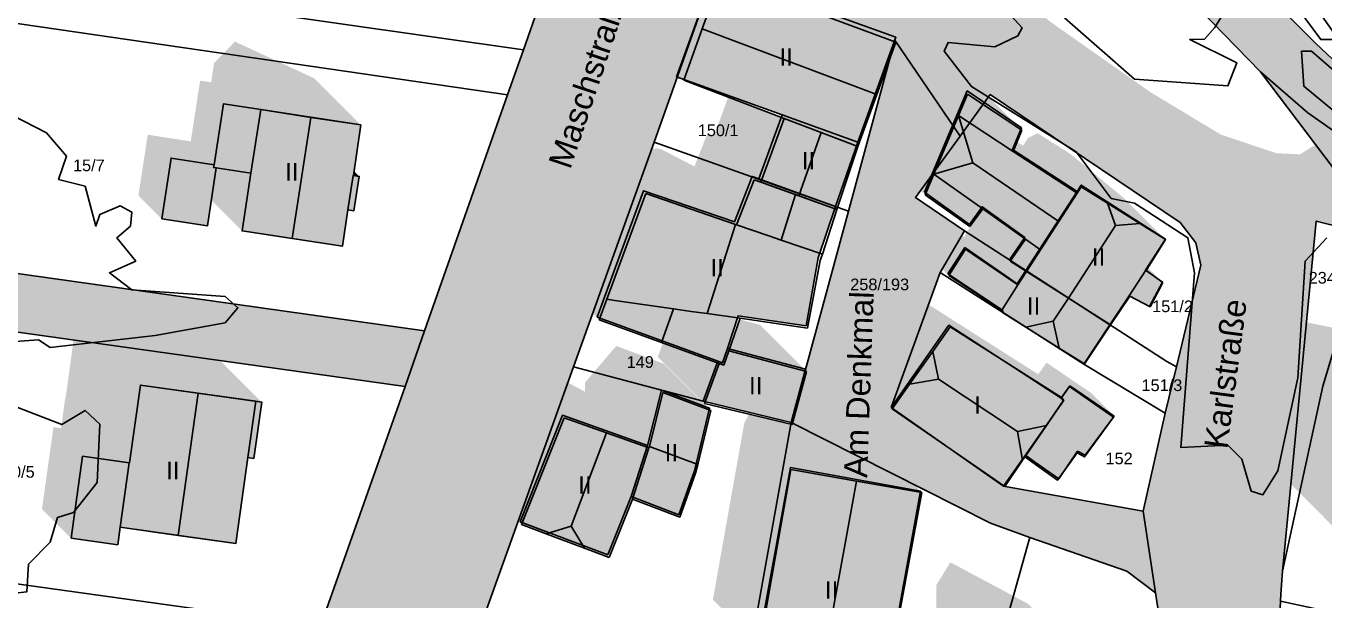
# Model space of a CAD drawing. Header units: millimetres. Extents: x 238 to 3518, y -74 to 2735.
# Drawn here: x 1502.5 to 1613.8, y 1453.1 to 1502.4 of the extents above; entities that cross this region are included whole.
import ezdxf
from ezdxf.enums import TextEntityAlignment as Align

# ---------------------------------------------------------------- set-up
doc = ezdxf.new("R2010")
doc.units = ezdxf.units.MM
for name, color, linetype in [('LP_Flurstueck_bez', 7, 'Continuous'), ('LP_Flurstuecke', 8, 'Continuous'), ('LP_Gebaeude_Dachaufsicht', 9, 'Continuous'), ('LP_Gebaeude_Dachschatten', 253, 'Continuous'), ('LP_Gebaeude_F', 254, 'Continuous'), ('LP_Gebaeude_Geschosszahl', 7, 'Continuous'), ('LP_Gebaeude_Schatten', 7, 'Continuous'), ('LP_Gebaeude_U', 7, 'Continuous'), ('LP_Topographie_Hoehenlinien', 8, 'Continuous'), ('LP_Verkehr_Gewaesser', 150, 'Continuous'), ('LP_Verkehr_Strassen', 9, 'Continuous'), ('LP_Verkehr_Strassennamen', 7, 'Continuous'), ('LP_Verkehr_Wege_Plaetze', 252, 'Continuous')]:
    doc.layers.add(name, color=color, linetype=linetype)
doc.styles.get("Standard").update_dxf_attribs({"font": 'arial.ttf'})

msp = doc.modelspace()

# ---------------------------------------------------------------- hatches: boundary and pattern name
at = {"layer": 'LP_Gebaeude_Dachschatten'}
for points in [[(1575.43, 1496.52), (1577.05, 1500.99), (1562.04, 1506.58), (1560.46, 1502.15)], [(1526.89, 1494.55), (1522.6, 1495.21), (1521.76, 1489.77), (1521, 1484.81), (1525.3, 1484.15)], [(1567.47, 1494.46), (1565.48, 1488.98), (1568.75, 1487.81), (1570.64, 1493.26)], [(1582.43, 1494.7), (1580.31, 1489.69), (1583.65, 1490.64)], [(1595.89, 1485.28), (1595.2, 1487.19), (1592.95, 1488.6), (1592.59, 1488.04), (1588.26, 1481.32), (1591.86, 1479.03)], [(1563.32, 1485.36), (1555.62, 1488.02), (1552.27, 1478.95), (1552.97, 1478.85), (1557.98, 1478.13), (1559.52, 1477.91), (1560.87, 1477.71)], [(1595.89, 1485.28), (1597.99, 1485.44), (1595.2, 1487.19)], [(1590.56, 1477.06), (1591.86, 1479.03), (1588.26, 1481.32), (1587.53, 1480.19), (1586.14, 1478.02), (1586.27, 1477.93), (1586.19, 1477.8), (1588.2, 1476.54)], [(1580.71, 1472.09), (1587.48, 1467.6), (1589.97, 1468.12), (1591.46, 1470.32), (1591.27, 1470.51), (1581.72, 1476.58), (1580.23, 1474.47)], [(1580.71, 1472.09), (1580.23, 1474.47), (1578.24, 1471.66)], [(1517.23, 1470.9), (1512.28, 1471.59), (1511.36, 1464.92), (1511.33, 1464.92), (1510.55, 1459.39), (1515.51, 1458.69)], [(1560.07, 1464.76), (1561.18, 1469.41), (1557.08, 1470.94), (1555.92, 1466.32)], [(1549.21, 1459.48), (1552.26, 1467.49), (1548.62, 1468.78), (1544.97, 1459.63), (1547.08, 1458.83)], [(1568.06, 1464.33), (1565.37, 1449.18), (1570.89, 1447.99), (1573.68, 1463.35)]]:
    msp.add_hatch(color=253, dxfattribs=at).paths.add_polyline_path(points)
at = {"layer": 'LP_Gebaeude_F'}
for points in [[(1558.25, 1498.04), (1567.3, 1494.76), (1573.79, 1492.41), (1577.05, 1501.42), (1561.5, 1507.04)], [(1579.5, 1488.13), (1583.36, 1485.36), (1584.45, 1486.88), (1588.11, 1484.24), (1586.8, 1482.33), (1588.2, 1481.42), (1592.59, 1488.19), (1587.05, 1491.78), (1587.82, 1493.64), (1583.18, 1496.82)], [(1518.56, 1490.26), (1518.79, 1490.22), (1521.76, 1489.77), (1521, 1484.81), (1529.6, 1483.49), (1530.08, 1486.62), (1530.59, 1486.54), (1531.04, 1489.49), (1530.54, 1489.56), (1531.18, 1493.9), (1522.6, 1495.21), (1519.4, 1495.7), (1518.6, 1490.49)], [(1565.31, 1489.27), (1571.89, 1486.89), (1573.79, 1492.41), (1567.3, 1494.76)], [(1514.11, 1485.84), (1518.02, 1485.24), (1518.79, 1490.22), (1518.56, 1490.26), (1518.6, 1490.49), (1514.91, 1491.06)], [(1551.45, 1477.41), (1561.78, 1473.63), (1562.19, 1473.48), (1562.61, 1474.73), (1563.55, 1477.53), (1569.36, 1476.68), (1570.4, 1482.51), (1571.89, 1486.89), (1565.31, 1489.27), (1564.73, 1489.48), (1563.22, 1485.59), (1555.42, 1488.26)], [(1588.2, 1481.42), (1595.41, 1476.74), (1597.07, 1479.24), (1598.82, 1478.32), (1599.91, 1480.41), (1598.47, 1481.45), (1600.17, 1484.1), (1592.95, 1488.74), (1592.59, 1488.19)], [(1581.5, 1481.13), (1586.2, 1478.02), (1586.12, 1477.89), (1593.17, 1473.37), (1595.41, 1476.74), (1588.2, 1481.42), (1587.47, 1480.28), (1582.98, 1483.38)], [(1576.66, 1469.67), (1586.3, 1462.9), (1588.1, 1465.46), (1591.44, 1470.24), (1591.24, 1470.45), (1581.61, 1476.71)], [(1560.53, 1470.19), (1568.08, 1468.37), (1569.3, 1472.94), (1562.61, 1474.73), (1562.19, 1473.48), (1561.78, 1473.63)], [(1506.34, 1458.45), (1510.34, 1457.89), (1510.55, 1459.39), (1520.46, 1457.99), (1521.5, 1465.37), (1522, 1465.3), (1522.68, 1470.13), (1512.28, 1471.59), (1511.36, 1464.92), (1507.33, 1465.48)], [(1588.1, 1465.46), (1588.93, 1464.86), (1590.92, 1463.43), (1592.59, 1465.76), (1593.24, 1465.42), (1595.72, 1468.83), (1591.94, 1471.46), (1591.24, 1470.45), (1591.44, 1470.24)], [(1554.37, 1462.02), (1558.44, 1460.46), (1559.79, 1464.22), (1561.08, 1469.61), (1556.95, 1471.16), (1555.77, 1466.41)], [(1544.83, 1459.85), (1552.36, 1457.02), (1554.37, 1462.02), (1555.77, 1466.41), (1548.48, 1469)], [(1564.32, 1444.13), (1572, 1442.74), (1572.91, 1447.76), (1576.37, 1447.01), (1579.18, 1462.48), (1568.01, 1464.51)]]:
    msp.add_hatch(color=254, dxfattribs=at).paths.add_polyline_path(points)
at = {"layer": 'LP_Gebaeude_Schatten'}
for points in [[(1554.46, 1508.15), (1558.54, 1510.08), (1573.55, 1504.49), (1577.05, 1500.99), (1562.04, 1506.58), (1560.46, 1502.15), (1558.87, 1497.73), (1555.37, 1501.23), (1554.46, 1508.15)], [(1520.39, 1501.05), (1527.18, 1497.9), (1531.18, 1493.9), (1526.89, 1494.55), (1522.6, 1495.21), (1519.4, 1495.7), (1518.6, 1490.49), (1514.91, 1491.06), (1514.11, 1485.84), (1512.11, 1487.84), (1512.91, 1493.06), (1516.6, 1492.49), (1517.4, 1497.7), (1518.35, 1497.56), (1518.6, 1499.21), (1520.39, 1501.05)], [(1577.31, 1492.69), (1579.43, 1497.7), (1580.21, 1499.54), (1584.86, 1496.46), (1587.86, 1493.46), (1583.21, 1496.54), (1582.43, 1494.7), (1580.31, 1489.69), (1579.56, 1487.9), (1576.56, 1490.9), (1577.31, 1492.69)], [(1548.27, 1482.95), (1551.62, 1492.02), (1556.82, 1491.86), (1556.89, 1491.84), (1559.79, 1490.34), (1560.91, 1493.19), (1561.48, 1492.98), (1562.68, 1496.28), (1567.47, 1494.46), (1565.48, 1488.98), (1564.91, 1489.19), (1563.39, 1485.34), (1563.32, 1485.36), (1555.62, 1488.02), (1552.27, 1478.95), (1551.62, 1477.18), (1547.62, 1481.18), (1548.27, 1482.95)], [(1588.39, 1492.78), (1589.2, 1493.19), (1591.99, 1491.44), (1596.69, 1487.56), (1599.69, 1484.56), (1599.63, 1484.41), (1597.99, 1485.44), (1595.2, 1487.19), (1592.95, 1488.6), (1592.59, 1488.04), (1587.11, 1491.63), (1587.45, 1492.45), (1587.96, 1492.11), (1588.39, 1492.78)], [(1518.79, 1490.22), (1521.76, 1489.77), (1521, 1484.81), (1518.36, 1487.45), (1518.79, 1490.22)], [(1530.54, 1489.56), (1530.59, 1489.94), (1531.04, 1489.49), (1530.54, 1489.56)], [(1565.48, 1488.98), (1572.01, 1486.64), (1568.46, 1487.92), (1565.48, 1488.98)], [(1584.18, 1486.26), (1584.51, 1486.7), (1588.16, 1484.11), (1586.86, 1482.21), (1588.26, 1481.32), (1587.53, 1480.19), (1583.04, 1483.24), (1581.59, 1480.98), (1578.59, 1483.98), (1580.04, 1486.24), (1582.94, 1484.27), (1583.06, 1484.56), (1584.18, 1486.26)], [(1563.39, 1485.34), (1567.21, 1484.02), (1570.76, 1482.8), (1567.21, 1484.02), (1563.39, 1485.34)], [(1625.97, 1474.2), (1627.89, 1473.82), (1629.2, 1472.51), (1629.22, 1472.64), (1627.71, 1478.86), (1630.64, 1480.84), (1630.98, 1482.8), (1632.6, 1482.16), (1653.57, 1473.94), (1657.57, 1469.94), (1636.6, 1478.16), (1634.98, 1478.8), (1632.47, 1467.7), (1618.41, 1470.54), (1617.53, 1466.47), (1616.62, 1462.29), (1615.75, 1458.26), (1620.4, 1457.26), (1619.75, 1454.25), (1613.75, 1460.25), (1613.75, 1460.26), (1609.25, 1464.76), (1607.62, 1471.29), (1608.53, 1475.47), (1611.91, 1477.04), (1625.97, 1474.2)], [(1598.49, 1481.43), (1598.51, 1481.41), (1598.67, 1481.66), (1599.94, 1480.39), (1598.49, 1481.43)], [(1506.78, 1477.09), (1509.23, 1478.9), (1516.68, 1475.7), (1517.18, 1475.63), (1522.68, 1470.13), (1522.18, 1470.2), (1517.23, 1470.9), (1512.28, 1471.59), (1511.36, 1464.92), (1511.33, 1464.92), (1507.33, 1465.48), (1506.34, 1458.45), (1503.84, 1460.95), (1504.83, 1467.98), (1505.48, 1467.89), (1505.83, 1470.42), (1505.86, 1470.42), (1506.78, 1477.09)], [(1579.72, 1478.58), (1589.27, 1472.51), (1589.97, 1473.51), (1593.77, 1470.93), (1595.77, 1468.93), (1591.97, 1471.51), (1591.27, 1470.51), (1581.72, 1476.58), (1580.23, 1474.47), (1578.24, 1471.66), (1576.75, 1469.56), (1574.75, 1471.56), (1573.74, 1476.16), (1574.71, 1478.09), (1575.73, 1478.97), (1579.72, 1478.58)], [(1586.14, 1478.02), (1586.27, 1477.93), (1586.19, 1477.8), (1585.67, 1478.32), (1586.14, 1478.02)], [(1569.4, 1472.75), (1562.75, 1474.53), (1563.67, 1477.22), (1565.4, 1476.75), (1569.4, 1472.75)], [(1544.62, 1472.78), (1546.76, 1472.99), (1550.4, 1471.01), (1550.39, 1471.7), (1550.42, 1471.82), (1553.08, 1474.94), (1557.18, 1473.41), (1561.18, 1469.41), (1557.08, 1470.94), (1555.92, 1466.32), (1555.89, 1466.2), (1552.26, 1467.49), (1548.62, 1468.78), (1544.97, 1459.63), (1540.97, 1463.63), (1544.62, 1472.78)], [(1557.08, 1475.19), (1561.91, 1473.43), (1560.64, 1469.99), (1556.64, 1473.99), (1557.08, 1475.19)], [(1562.87, 1451.68), (1561.37, 1453.18), (1564.06, 1468.33), (1564.46, 1469.08), (1568.17, 1468.2), (1568.61, 1469.83), (1575.29, 1466.37), (1579.29, 1462.37), (1568.06, 1464.33), (1565.37, 1449.18), (1564.43, 1443.89), (1561.93, 1446.39), (1562.87, 1451.68)], [(1591.46, 1470.32), (1588.21, 1465.53), (1589.97, 1468.12), (1591.46, 1470.32)], [(1580.54, 1450.83), (1580.54, 1454.45), (1581.73, 1456.38), (1588.41, 1452.81), (1593.91, 1447.31), (1590.23, 1447.88), (1586.54, 1448.45), (1586.04, 1445.33), (1577.76, 1446.63), (1577.21, 1443.21), (1576.66, 1439.79), (1574.66, 1441.79), (1573.21, 1447.21), (1573.58, 1447.41), (1576.42, 1446.8), (1576.72, 1448.48), (1580.07, 1447.95), (1580.54, 1450.83)]]:
    msp.add_hatch(color=7, dxfattribs=at).paths.add_polyline_path(points)
at = {"layer": 'LP_Verkehr_Gewaesser'}
msp.add_hatch(color=150, dxfattribs=at).paths.add_polyline_path([(1581.32, 1526.37), (1603.13, 1503.81), (1608.32, 1498.45), (1612.38, 1494.93), (1618.49, 1490.66), (1621.51, 1489.08), (1668.93, 1470.88), (1673.2, 1470.06), (1677.52, 1470.67), (1698.88, 1477.42), (1698.71, 1478.02), (1710.62, 1478.13), (1715.56, 1477.62), (1724.43, 1474.14), (1727.69, 1473.07), (1733.46, 1472.73), (1733.48, 1472.16), (1733.68, 1472.19), (1759.01, 1475.94), (1786.96, 1473.98), (1787.75, 1474.34), (1788.73, 1474.71), (1792.72, 1476.57), (1808.76, 1490.69), (1808.31, 1491.27), (1819.2, 1499.75), (1818.02, 1503.43), (1814.07, 1501.08), (1807.6, 1495.84), (1795.59, 1484.02), (1794.06, 1482.81), (1790.18, 1480.63), (1790.08, 1481.8), (1784.59, 1481.13), (1781.52, 1480.94), (1757.96, 1480.28), (1749.53, 1479), (1736.86, 1477.07), (1732.36, 1476.67), (1728.67, 1477.36), (1714.95, 1482.17), (1712.53, 1482.76), (1707.52, 1482.84), (1699.47, 1482.43), (1697.53, 1482.14), (1695.57, 1481.61), (1677.1, 1475.41), (1674.8, 1474.84), (1672.76, 1474.67), (1669.55, 1474.94), (1653.27, 1481.14), (1622.95, 1492.95), (1621.01, 1493.99), (1619.52, 1495.08), (1616.8, 1497.37), (1613.06, 1500.88), (1606.34, 1507.6), (1584.51, 1529.67), (1584.4, 1529.55)])
at = {"layer": 'LP_Verkehr_Strassen'}
for points in [[(1338.27, 1034.94), (1339.43, 1027.15), (1348.07, 1038.23), (1355.18, 1047.1), (1361.93, 1055.48), (1368.72, 1063.86), (1375.55, 1072.23), (1382.42, 1080.56), (1389.32, 1088.86), (1396.26, 1097.14), (1403.2, 1105.39), (1410.01, 1113.28), (1416.3, 1121.67), (1421.99, 1130.43), (1427.08, 1139.54), (1431.56, 1148.98), (1434.41, 1156.15), (1435.6, 1157.37), (1437.04, 1158.28), (1438.12, 1158.66), (1438.65, 1158.84), (1440.35, 1159.03), (1443.93, 1171.81), (1442.75, 1172.78), (1441.89, 1174.19), (1441.73, 1175.69), (1454.57, 1213.02), (1473.56, 1268.2), (1503.98, 1356.22), (1504.69, 1357.68), (1505.58, 1358.81), (1506.93, 1359.54), (1508.15, 1359.99), (1509.57, 1360.22), (1512.13, 1367.72), (1510.3, 1368.85), (1509.6, 1370.1), (1509.75, 1372.09), (1514.06, 1384.55), (1536.72, 1448.52), (1552.7, 1493.63), (1556, 1503.78), (1558.08, 1506.22), (1559.89, 1507.12), (1561.5, 1507.04), (1567.45, 1512.73), (1573.76, 1518.77), (1573.1, 1519.61), (1572.34, 1522.3), (1572.64, 1524.89), (1577.82, 1530.25), (1573.68, 1534.68), (1572.6, 1535.85), (1562.44, 1538.28), (1560.13, 1538.91), (1560.96, 1536.73), (1561.93, 1533.9), (1562.99, 1526.99), (1562.93, 1524.99), (1561.61, 1522.45), (1559.8, 1520.49), (1557.08, 1517.13), (1554.39, 1513.25), (1552.23, 1509.63), (1550.38, 1505.49), (1548.17, 1499.54), (1540.54, 1477.79), (1539.01, 1476.46), (1536.65, 1476.24), (1494.41, 1482.19), (1450.41, 1488.39), (1445.11, 1488.17), (1441.6, 1462.89), (1453.97, 1461.16), (1456.53, 1479.46), (1459.91, 1482.01), (1489.91, 1477.79), (1534.97, 1471.45), (1536.71, 1469.6), (1536.98, 1467.84), (1531.28, 1451.24), (1511.39, 1394.9), (1488.51, 1331.04), (1485.8, 1331.42), (1484.01, 1326.34), (1486.98, 1325.85), (1467.43, 1268.86), (1432.65, 1168.66), (1431.85, 1167.97), (1430.63, 1167.61), (1429.27, 1167.32), (1427.18, 1157.93), (1427.72, 1156.91), (1427.91, 1155.77), (1427.56, 1154.67), (1426.18, 1151.14), (1421.88, 1142.01), (1416.99, 1133.19), (1411.53, 1124.71), (1405.52, 1116.61), (1398.98, 1108.93), (1391.82, 1100.81), (1384.74, 1092.62), (1377.74, 1084.36), (1370.83, 1076.04), (1364, 1067.64), (1357.25, 1059.18), (1350.59, 1050.65), (1344.18, 1042.26)], [(1561.5, 1507.04), (1577.05, 1501.42), (1576.98, 1501.16), (1582.57, 1492.95), (1585.15, 1496.51), (1601.43, 1485.54), (1602.77, 1483.79), (1603.22, 1481.87), (1601.11, 1473.16), (1600.14, 1469.17), (1598.25, 1460.77), (1599.33, 1453.77), (1605.72, 1412.38), (1607.77, 1399.06), (1609.3, 1389.16), (1610.77, 1379.6), (1613.34, 1369.06), (1613.57, 1368.1), (1617.6, 1353.87), (1623.69, 1343.97), (1629.63, 1342.26), (1626.6, 1349.59), (1621.22, 1360.81), (1619.69, 1364.91), (1617.29, 1372.49), (1615.4, 1382.08), (1614.8, 1390.23), (1613.81, 1403.85), (1614.22, 1412.89), (1612, 1418.6), (1609.63, 1444.96), (1609.84, 1448.99), (1610.04, 1453.04), (1610.07, 1453.65), (1610.2, 1455.61), (1613.1, 1485.65), (1618.07, 1484.42), (1615.52, 1488.93), (1613.04, 1492.21), (1611.72, 1491.38), (1609.71, 1491.47), (1604.93, 1493.07), (1598.9, 1496.7), (1590.26, 1502.78), (1578.05, 1513.26), (1573.76, 1518.77), (1567.45, 1512.73)], [(1568.08, 1468.37), (1585.18, 1459.74), (1588.54, 1458.52), (1596.87, 1455.63), (1599.33, 1453.77), (1598.25, 1460.77), (1586.3, 1462.9), (1576.66, 1469.67), (1580.87, 1481.23), (1582.95, 1484.81), (1578.74, 1487.68), (1582.57, 1492.95), (1576.98, 1501.16), (1573.01, 1486.49)], [(1608.32, 1498.45), (1613.04, 1492.21), (1615.52, 1488.93), (1618.07, 1484.42), (1628.79, 1481.61), (1628.81, 1481.25), (1661.02, 1468.6), (1672.71, 1464), (1682.68, 1454.68), (1684.27, 1453.2), (1687.38, 1448.72), (1690.67, 1441.95), (1690.27, 1434.99), (1694.92, 1432.74), (1698.88, 1430.83), (1702.43, 1426.03), (1709.89, 1415.97), (1716.67, 1406.39), (1718.17, 1402.89), (1717.17, 1400.15), (1708.06, 1393.79), (1705.75, 1392.69), (1697.38, 1389.87), (1693.52, 1390.55), (1684.04, 1392.24), (1682.27, 1393.47), (1681.35, 1391.38), (1691.97, 1388.49), (1695.93, 1388.02), (1703.18, 1389.84), (1717.14, 1395.44), (1739.87, 1404.55), (1748.42, 1410.49), (1759.47, 1416.06), (1764.22, 1420.72), (1767.68, 1423.67), (1804.16, 1427.75), (1815.99, 1431.07), (1816.43, 1434.56), (1815.12, 1432.94), (1813.23, 1432.02), (1807.24, 1430.33), (1802.78, 1429.16), (1768.11, 1425.82), (1766.01, 1424.61), (1762.6, 1421.52), (1758.48, 1417.3), (1729.96, 1404.31), (1727.49, 1403.81), (1723.06, 1403.39), (1713.07, 1418.1), (1701.86, 1434.61), (1693.63, 1446.85), (1683.86, 1461.41), (1677.52, 1470.67), (1673.2, 1470.06), (1668.93, 1470.88), (1621.51, 1489.08), (1618.49, 1490.66), (1612.38, 1494.93)]]:
    msp.add_hatch(color=9, dxfattribs=at).paths.add_polyline_path(points)
at = {"layer": 'LP_Verkehr_Wege_Plaetze'}
for points in [[(1536.65, 1476.24), (1539.01, 1476.46), (1540.54, 1477.79), (1548.17, 1499.54), (1550.38, 1505.49), (1552.23, 1509.63), (1554.39, 1513.25), (1557.08, 1517.13), (1559.8, 1520.49), (1561.61, 1522.45), (1562.93, 1524.99), (1562.99, 1526.99), (1559.1, 1523.01), (1555.38, 1518.76), (1551.87, 1513.81), (1546.5, 1504.25), (1545.12, 1500.35), (1543.77, 1496.49)], [(1509.6, 1370.1), (1510.3, 1368.85), (1512.13, 1367.72), (1512.66, 1369.23), (1518.83, 1386.73), (1527.2, 1410.44), (1527.88, 1412.36), (1528.22, 1413.33), (1532.43, 1425.33), (1538.65, 1443.08), (1549.42, 1473.14), (1556.33, 1492.41), (1561.5, 1507.04), (1559.89, 1507.12), (1558.08, 1506.22), (1556, 1503.78), (1552.7, 1493.63), (1536.72, 1448.52), (1514.06, 1384.55), (1509.75, 1372.09)], [(1485.8, 1331.42), (1488.51, 1331.04), (1511.39, 1394.9), (1531.28, 1451.24), (1536.98, 1467.84), (1536.71, 1469.6), (1534.97, 1471.45), (1527.71, 1450.9), (1521.84, 1434.2), (1515.71, 1416.76), (1509.16, 1398.13), (1504.74, 1385.51), (1504.1, 1383.66), (1499.35, 1370.03), (1495.72, 1359.61)]]:
    msp.add_hatch(color=252, dxfattribs=at).paths.add_polyline_path(points)

# ---------------------------------------------------------------- linework, layer by layer
at = {"layer": 'LP_Flurstuecke', "color": 8}
for points in [[(1606.34, 1507.6), (1613.06, 1500.88), (1616.8, 1497.37), (1619.52, 1495.08), (1621.01, 1493.99), (1622.95, 1492.95), (1653.27, 1481.14), (1659.47, 1514.4), (1661.36, 1519.92), (1664.3, 1533.44), (1664.51, 1534.16), (1665.88, 1543.56), (1628.76, 1550.31), (1606.8, 1508.48)], [(1416.48, 1514.98), (1453.31, 1509.63), (1497.36, 1503.23), (1543.77, 1496.49), (1545.12, 1500.35), (1505.56, 1506), (1511.58, 1523.32), (1498.55, 1525.19), (1490.35, 1526.31), (1480.82, 1527.74), (1471.31, 1529.09), (1453.28, 1531.67), (1438.54, 1533.78), (1423.77, 1535.89)], [(1505.56, 1506), (1545.12, 1500.35), (1546.5, 1504.25), (1551.15, 1517.66), (1535.86, 1519.85), (1520.14, 1522.1), (1518.3, 1522.36), (1515.86, 1522.71), (1515.07, 1522.81), (1511.58, 1523.32)], [(1556.33, 1492.41), (1573.01, 1486.49), (1576.98, 1501.16), (1577.05, 1501.42), (1561.5, 1507.04)], [(1494.41, 1482.19), (1536.65, 1476.24), (1543.77, 1496.49), (1497.36, 1503.23)], [(1568.08, 1468.37), (1585.18, 1459.74), (1588.54, 1458.52), (1596.87, 1455.63), (1599.33, 1453.77), (1598.25, 1460.77), (1586.3, 1462.9), (1576.66, 1469.67), (1580.87, 1481.23), (1582.95, 1484.81), (1578.74, 1487.68), (1582.57, 1492.95), (1576.98, 1501.16), (1573.01, 1486.49)], [(1608.32, 1498.45), (1613.04, 1492.21), (1615.52, 1488.93), (1672.73, 1468.48), (1677.52, 1470.67), (1673.2, 1470.06), (1668.93, 1470.88), (1621.51, 1489.08), (1618.49, 1490.66), (1612.38, 1494.93)], [(1578.74, 1487.68), (1582.95, 1484.81), (1600.28, 1473.62), (1601.11, 1473.16), (1603.22, 1481.87), (1602.77, 1483.79), (1601.43, 1485.54), (1585.15, 1496.51), (1582.57, 1492.95)], [(1549.42, 1473.14), (1560.53, 1470.19), (1568.08, 1468.37), (1573.01, 1486.49), (1556.33, 1492.41)], [(1441.6, 1462.89), (1453.97, 1461.16), (1456.53, 1479.46), (1459.91, 1482.01), (1489.91, 1477.79), (1534.97, 1471.45), (1536.65, 1476.24), (1494.41, 1482.19), (1450.41, 1488.39), (1445.11, 1488.17)], [(1580.87, 1481.23), (1593.17, 1473.37), (1600.14, 1469.17), (1601.11, 1473.16), (1600.28, 1473.62), (1582.95, 1484.81)], [(1610.2, 1455.61), (1613.67, 1471.5), (1616.42, 1480.6), (1619.08, 1482.64), (1618.07, 1484.42), (1613.1, 1485.65)], [(1610.04, 1453.04), (1636.15, 1447.42), (1658.87, 1458.31), (1661.02, 1468.6), (1628.81, 1481.25), (1621.56, 1482.94), (1619.08, 1482.64), (1616.42, 1480.6), (1613.67, 1471.5), (1610.2, 1455.61), (1610.07, 1453.65)], [(1576.66, 1469.67), (1586.3, 1462.9), (1598.25, 1460.77), (1600.14, 1469.17), (1593.17, 1473.37), (1580.87, 1481.23)], [(1486.87, 1456.58), (1527.71, 1450.9), (1534.97, 1471.45), (1489.91, 1477.79)], [(1538.65, 1443.08), (1562.04, 1434.7), (1568.08, 1468.37), (1560.53, 1470.19), (1549.42, 1473.14)], [(1556.87, 1404.73), (1577.93, 1400.93), (1579.57, 1415.37), (1579.98, 1426.61), (1579.42, 1426.72), (1580.65, 1433.97), (1581.76, 1433.77), (1583.37, 1433.48), (1585.83, 1448.82), (1588.32, 1457.72), (1588.54, 1458.52), (1585.18, 1459.74), (1568.08, 1468.37), (1562.04, 1434.7), (1559.31, 1418.83), (1557.33, 1407.38)], [(1455.09, 1443.46), (1521.84, 1434.2), (1527.71, 1450.9), (1486.87, 1456.58), (1457.43, 1460.68)], [(1577.23, 1395.63), (1585.76, 1394.34), (1590.95, 1393.68), (1591.14, 1399.33), (1591.59, 1412.31), (1605.72, 1412.38), (1599.33, 1453.77), (1596.87, 1455.63), (1588.54, 1458.52), (1588.32, 1457.72), (1585.83, 1448.82), (1583.37, 1433.48), (1581.76, 1433.77), (1580.91, 1426.48), (1579.57, 1415.37), (1577.93, 1400.93)]]:
    msp.add_lwpolyline(points, close=True, dxfattribs=at)
for points in [[(1749.53, 1479), (1736.86, 1477.07), (1732.36, 1476.67), (1728.67, 1477.36), (1714.95, 1482.17), (1712.53, 1482.76), (1707.52, 1482.84), (1699.47, 1482.43), (1697.53, 1482.14), (1695.57, 1481.61), (1677.1, 1475.41), (1674.8, 1474.84), (1672.76, 1474.67), (1669.55, 1474.94), (1653.08, 1480.66), (1625.73, 1490.16), (1622.95, 1492.95), (1621.01, 1493.99), (1619.52, 1495.08), (1616.8, 1497.37), (1613.06, 1500.88), (1606.34, 1507.6)], [(1440.35, 1159.03), (1443.93, 1171.81), (1450.05, 1189.39), (1459.55, 1216.78), (1468.06, 1241.32), (1475.62, 1263.03), (1477.55, 1268.86), (1486.29, 1293.49), (1491.75, 1309.17), (1498.64, 1328.97), (1501.65, 1337.62), (1508.46, 1357.17), (1509.57, 1360.22), (1512.13, 1367.72), (1512.66, 1369.23), (1518.83, 1386.73), (1527.2, 1410.44), (1527.88, 1412.36), (1528.22, 1413.33), (1532.43, 1425.33), (1538.65, 1443.08), (1549.42, 1473.14), (1556.33, 1492.41), (1561.5, 1507.04)], [(1561.5, 1507.04), (1577.05, 1501.42), (1576.98, 1501.16), (1582.57, 1492.95), (1585.15, 1496.51), (1601.43, 1485.54), (1602.77, 1483.79), (1603.22, 1481.87), (1601.11, 1473.16), (1600.14, 1469.17), (1598.25, 1460.77), (1599.33, 1453.77), (1605.72, 1412.38), (1607.77, 1399.06), (1609.3, 1389.16), (1610.77, 1379.6), (1613.34, 1369.06), (1613.57, 1368.1), (1617.6, 1353.87)], [(1546.5, 1504.25), (1545.12, 1500.35), (1543.77, 1496.49), (1536.65, 1476.24), (1534.97, 1471.45), (1527.71, 1450.9), (1521.84, 1434.2), (1515.71, 1416.76), (1509.16, 1398.13), (1504.74, 1385.51), (1504.1, 1383.66), (1499.35, 1370.03), (1495.72, 1359.61), (1485.8, 1331.42), (1484.01, 1326.34), (1472.51, 1293.66), (1466.73, 1277.25), (1460.11, 1258.1), (1453.51, 1238.99), (1450.03, 1228.91), (1445.43, 1215.57), (1437.88, 1193.71)], [(1603.13, 1503.81), (1608.32, 1498.45), (1612.38, 1494.93), (1618.49, 1490.66), (1621.51, 1489.08), (1668.93, 1470.88), (1673.2, 1470.06), (1677.52, 1470.67), (1698.88, 1477.42), (1698.71, 1478.02), (1710.62, 1478.13), (1715.56, 1477.62), (1724.43, 1474.14), (1727.69, 1473.07), (1733.46, 1472.73), (1733.48, 1472.16), (1745.4, 1475.2), (1759.01, 1475.94)], [(1615.52, 1488.93), (1613.04, 1492.21), (1608.32, 1498.45), (1603.13, 1503.81)], [(1614.22, 1412.89), (1612, 1418.6), (1609.63, 1444.96), (1609.84, 1448.99), (1610.04, 1453.04), (1610.07, 1453.65), (1610.2, 1455.61), (1613.1, 1485.65), (1618.07, 1484.42)]]:
    msp.add_lwpolyline(points, dxfattribs=at)
at = {"layer": 'LP_Gebaeude_Dachaufsicht', "color": 9}
for p, q in [((1560.46, 1502.15, 77.72), (1562.04, 1506.58, 74.17)), ((1562.04, 1506.58, 74.17), (1577.05, 1500.99, 74.17)), ((1558.87, 1497.73, 74.17), (1560.46, 1502.15, 77.72)), ((1560.46, 1502.15, 77.72), (1575.43, 1496.52, 77.72)), ((1575.43, 1496.52, 77.72), (1577.05, 1500.99, 74.17)), ((1558.87, 1497.73, 74.17), (1567.47, 1494.46, 74.17)), ((1573.81, 1492.05, 74.17), (1575.43, 1496.52, 77.72)), ((1582.43, 1494.7, 73.56), (1583.21, 1496.54, 73.56)), ((1583.21, 1496.54, 73.56), (1587.86, 1493.46, 73.56)), ((1518.6, 1490.49, 72.22), (1519.4, 1495.7, 72.22)), ((1519.4, 1495.7, 72.22), (1522.6, 1495.21, 72.22)), ((1521.76, 1489.77, 74.75), (1522.6, 1495.21, 74.75)), ((1521.76, 1489.77, 72.22), (1522.6, 1495.21, 72.22)), ((1522.6, 1495.21, 74.75), (1526.89, 1494.55, 78.44)), ((1525.3, 1484.15, 78.44), (1526.89, 1494.55, 78.44)), ((1526.89, 1494.55, 78.44), (1531.18, 1493.9, 74.75)), ((1530.54, 1489.56, 74.74), (1531.18, 1493.9, 74.75)), ((1565.48, 1488.98, 75.06), (1567.47, 1494.46, 75.06)), ((1567.47, 1494.46, 74.17), (1573.81, 1492.05, 74.17)), ((1567.47, 1494.46, 75.06), (1570.64, 1493.26, 77.77)), ((1580.31, 1489.69, 73.56), (1582.43, 1494.7, 73.56)), ((1582.43, 1494.7, 73.56), (1583.65, 1490.64, 76.03)), ((1582.43, 1494.7, 73.56), (1587.11, 1491.63, 73.56)), ((1568.75, 1487.81, 77.77), (1570.64, 1493.26, 77.77)), ((1570.64, 1493.26, 77.77), (1573.81, 1492.05, 75.06)), ((1587.11, 1491.63, 73.56), (1587.86, 1493.46, 73.56)), ((1572.01, 1486.64, 75.06), (1573.81, 1492.05, 75.06)), ((1587.11, 1491.63, 73.56), (1592.59, 1488.04, 73.56)), ((1514.11, 1485.84, 72.22), (1514.91, 1491.06, 72.22)), ((1514.91, 1491.06, 72.22), (1518.6, 1490.49, 72.22)), ((1518.56, 1490.26, 72.22), (1518.6, 1490.49, 72.22)), ((1580.31, 1489.69, 73.56), (1583.65, 1490.64, 76.03)), ((1583.65, 1490.64, 76.03), (1591.03, 1485.61, 76.03)), ((1518.02, 1485.24, 72.22), (1518.79, 1490.22, 72.22)), ((1518.56, 1490.26, 72.22), (1518.79, 1490.22, 72.22)), ((1518.79, 1490.22, 72.22), (1521.76, 1489.77, 72.22)), ((1521, 1484.81, 74.75), (1521.76, 1489.77, 74.75)), ((1530.08, 1486.62, 74.75), (1530.52, 1489.57, 74.75)), ((1530.52, 1489.57, 74.75), (1530.54, 1489.56, 74.75)), ((1530.52, 1489.57, 74.75), (1530.54, 1489.56, 74.74)), ((1530.54, 1489.56, 74.75), (1531.04, 1489.49, 74.75)), ((1530.59, 1486.54, 74.75), (1531.04, 1489.49, 74.75)), ((1579.56, 1487.9, 73.56), (1580.31, 1489.69, 73.56)), ((1580.31, 1489.69, 73.56), (1584.51, 1486.7, 73.56)), ((1563.39, 1485.34, 74.78), (1564.91, 1489.19, 74.78)), ((1564.91, 1489.19, 74.78), (1565.48, 1488.98, 75.31)), ((1565.48, 1488.98, 75.31), (1568.46, 1487.92, 78.05)), ((1565.48, 1488.98, 75.06), (1568.75, 1487.81, 77.77)), ((1592.59, 1488.04, 74.33), (1592.95, 1488.6, 74.33)), ((1592.95, 1488.6, 74.33), (1595.2, 1487.19, 77.66)), ((1552.27, 1478.95, 74.84), (1555.62, 1488.02, 74.84)), ((1555.62, 1488.02, 74.84), (1563.32, 1485.36, 78.53)), ((1567.21, 1484.02, 78.05), (1568.46, 1487.92, 78.05)), ((1568.46, 1487.92, 78.05), (1572.01, 1486.64, 74.78)), ((1568.75, 1487.81, 77.77), (1572.01, 1486.64, 75.06)), ((1579.56, 1487.9, 73.56), (1583.41, 1485.2, 73.56)), ((1588.26, 1481.32, 74.33), (1592.59, 1488.04, 74.33)), ((1591.03, 1485.61, 76.03), (1592.59, 1488.04, 73.56)), ((1595.2, 1487.19, 77.66), (1595.89, 1485.28, 79.7)), ((1595.2, 1487.19, 77.66), (1597.99, 1485.44, 77.59)), ((1529.6, 1483.49, 74.75), (1530.08, 1486.62, 74.75)), ((1530.08, 1486.62, 74.75), (1530.59, 1486.54, 74.75)), ((1530.08, 1486.62, 74.75), (1530.08, 1486.62, 74.75)), ((1530.08, 1486.62, 74.75), (1530.08, 1486.62, 74.75)), ((1570.76, 1482.8, 75.02), (1572.01, 1486.64, 74.78)), ((1583.41, 1485.2, 73.56), (1584.51, 1486.7, 73.56)), ((1584.51, 1486.7, 73.56), (1588.16, 1484.11, 73.56)), ((1514.11, 1485.84, 72.22), (1518.02, 1485.24, 72.22)), ((1521, 1484.81, 74.75), (1525.3, 1484.15, 78.44)), ((1560.87, 1477.71, 78.53), (1563.32, 1485.36, 78.53)), ((1563.32, 1485.36, 78.53), (1563.39, 1485.34, 78.5)), ((1563.39, 1485.34, 74.78), (1566.18, 1484.38, 77.17)), ((1563.39, 1485.34, 78.5), (1566.18, 1484.38, 77.17)), ((1589.46, 1483.18, 73.56), (1591.03, 1485.61, 76.03)), ((1591.86, 1479.03, 79.7), (1595.89, 1485.28, 79.7)), ((1595.89, 1485.28, 79.7), (1597.99, 1485.44, 77.59)), ((1597.99, 1485.44, 77.59), (1600.19, 1484.06, 74.33)), ((1525.3, 1484.15, 78.44), (1529.6, 1483.49, 74.75)), ((1566.18, 1484.38, 77.17), (1567.21, 1484.02, 76.67)), ((1566.18, 1484.38, 77.17), (1567.21, 1484.02, 78.05)), ((1567.21, 1484.02, 76.67), (1570.76, 1482.8, 74.97)), ((1567.21, 1484.02, 78.05), (1570.76, 1482.8, 75.02)), ((1586.86, 1482.21, 73.56), (1588.16, 1484.11, 73.56)), ((1588.16, 1484.11, 73.56), (1589.46, 1483.18, 73.56)), ((1598.51, 1481.41, 74.3), (1600.19, 1484.06, 74.33)), ((1570.58, 1482.27, 74.99), (1570.76, 1482.8, 74.97)), ((1581.59, 1480.98, 73.56), (1583.04, 1483.24, 73.56)), ((1583.04, 1483.24, 73.56), (1587.53, 1480.19, 73.56)), ((1588.26, 1481.32, 73.56), (1589.46, 1483.18, 73.56)), ((1569.48, 1476.48, 74.84), (1570.58, 1482.27, 74.99)), ((1586.86, 1482.21, 73.56), (1588.26, 1481.32, 73.56)), ((1581.59, 1480.98, 73.56), (1586.14, 1478.02, 73.56)), ((1587.53, 1480.19, 74.33), (1588.26, 1481.32, 74.33)), ((1588.26, 1481.32, 74.33), (1591.86, 1479.03, 79.7)), ((1597.07, 1479.24, 74.33), (1598.49, 1481.43, 74.33)), ((1598.49, 1481.43, 74.33), (1599.94, 1480.39, 74.33)), ((1598.49, 1481.43, 74.33), (1598.51, 1481.41, 74.3)), ((1598.86, 1478.3, 74.33), (1599.94, 1480.39, 74.33)), ((1586.14, 1478.02, 74.33), (1587.53, 1480.19, 74.33)), ((1586.14, 1478.02, 73.56), (1587.53, 1480.19, 73.56)), ((1597.07, 1479.24, 74.33), (1597.12, 1479.21, 74.33)), ((1597.07, 1479.24, 74.33), (1597.12, 1479.21, 74.27)), ((1551.62, 1477.18, 74.57), (1552.27, 1478.95, 74.57)), ((1552.27, 1478.95, 74.57), (1552.97, 1478.85, 75.14)), ((1552.27, 1478.95, 74.84), (1552.97, 1478.85, 75.14)), ((1552.97, 1478.85, 75.14), (1557.98, 1478.13, 77.29)), ((1552.97, 1478.85, 75.14), (1557.98, 1478.13, 79.2)), ((1556.96, 1475.23, 79.2), (1557.98, 1478.13, 79.2)), ((1557.98, 1478.13, 77.29), (1559.52, 1477.91, 77.95)), ((1557.98, 1478.13, 79.2), (1559.52, 1477.91, 77.95)), ((1590.56, 1477.06, 79.7), (1591.86, 1479.03, 79.7)), ((1591.86, 1479.03, 79.7), (1595.46, 1476.75, 74.33)), ((1595.46, 1476.75, 74.33), (1597.12, 1479.21, 74.27)), ((1597.12, 1479.21, 74.33), (1598.86, 1478.3, 74.33)), ((1597.12, 1479.21, 74.33), (1597.12, 1479.21, 74.33)), ((1551.62, 1477.18, 74.57), (1556.96, 1475.23, 79.2)), ((1559.52, 1477.91, 77.95), (1560.87, 1477.71, 76.86)), ((1559.52, 1477.91, 77.95), (1560.87, 1477.71, 78.53)), ((1560.87, 1477.71, 78.53), (1563.7, 1477.31, 77.32)), ((1560.87, 1477.71, 76.86), (1563.7, 1477.31, 74.57)), ((1562.75, 1474.53, 74.57), (1563.7, 1477.31, 74.57)), ((1563.7, 1477.31, 77.32), (1569.48, 1476.48, 74.84)), ((1586.14, 1478.02, 74.33), (1586.27, 1477.93, 74.54)), ((1586.19, 1477.8, 74.54), (1586.27, 1477.93, 74.54)), ((1586.19, 1477.8, 74.54), (1588.2, 1476.54, 77.55)), ((1588.2, 1476.54, 77.55), (1590.56, 1477.06, 79.7)), ((1590.56, 1477.06, 79.7), (1591.07, 1474.75, 77.55)), ((1580.23, 1474.47, 75.47), (1581.72, 1476.58, 72.39)), ((1581.72, 1476.58, 72.39), (1591.27, 1470.51, 72.39)), ((1588.2, 1476.54, 77.55), (1591.07, 1474.75, 77.55)), ((1593.22, 1473.4, 74.33), (1595.46, 1476.75, 74.33)), ((1556.96, 1475.23, 79.2), (1561.91, 1473.43, 74.92)), ((1562.31, 1473.28, 74.97), (1562.75, 1474.53, 74.97)), ((1562.31, 1473.28, 74.57), (1562.75, 1474.53, 74.57)), ((1562.75, 1474.53, 74.97), (1569.4, 1472.75, 74.97)), ((1578.24, 1471.66, 75.47), (1580.23, 1474.47, 75.47)), ((1580.23, 1474.47, 75.47), (1580.71, 1472.09, 77.52)), ((1591.07, 1474.75, 77.55), (1593.22, 1473.4, 74.33)), ((1560.64, 1469.99, 74.97), (1561.91, 1473.43, 74.97)), ((1561.91, 1473.43, 74.92), (1562.31, 1473.28, 74.57)), ((1561.91, 1473.43, 74.97), (1562.31, 1473.28, 74.97)), ((1568.17, 1468.2, 74.97), (1569.4, 1472.75, 74.97)), ((1511.36, 1464.92, 76.81), (1512.28, 1471.59, 76.79)), ((1512.28, 1471.59, 76.79), (1517.23, 1470.9, 80.43)), ((1576.75, 1469.56, 72.39), (1578.24, 1471.66, 75.47)), ((1578.24, 1471.66, 75.47), (1580.71, 1472.09, 77.52)), ((1580.71, 1472.09, 77.52), (1587.48, 1467.6, 77.52)), ((1591.27, 1470.51, 72.15), (1591.97, 1471.51, 72.15)), ((1591.97, 1471.51, 72.15), (1595.77, 1468.93, 72.15)), ((1515.51, 1458.69, 80.43), (1517.23, 1470.9, 80.43)), ((1517.23, 1470.9, 80.43), (1522.18, 1470.2, 76.79)), ((1555.92, 1466.32, 76.98), (1557.08, 1470.94, 74.77)), ((1557.08, 1470.94, 74.77), (1561.18, 1469.41, 74.77)), ((1591.27, 1470.51, 72.15), (1591.46, 1470.32, 72.15)), ((1591.27, 1470.51, 72.39), (1591.46, 1470.32, 72.46)), ((1521.5, 1465.37, 76.79), (1522.18, 1470.2, 76.79)), ((1522, 1465.3, 76.79), (1522.68, 1470.13, 76.79)), ((1522.18, 1470.2, 76.79), (1522.68, 1470.13, 76.79)), ((1560.07, 1464.76, 76.98), (1561.18, 1469.41, 74.77)), ((1560.64, 1469.99, 74.97), (1568.17, 1468.2, 74.97)), ((1576.75, 1469.56, 72.39), (1586.41, 1462.89, 72.39)), ((1588.21, 1465.53, 72.15), (1591.46, 1470.32, 72.15)), ((1589.97, 1468.12, 75.47), (1591.46, 1470.32, 72.46)), ((1544.97, 1459.63, 74.77), (1548.62, 1468.78, 74.77)), ((1548.62, 1468.78, 74.77), (1552.26, 1467.49, 76.98)), ((1587.48, 1467.6, 77.52), (1589.97, 1468.12, 75.47)), ((1588.21, 1465.53, 75.47), (1589.97, 1468.12, 75.47)), ((1593.3, 1465.57, 72.15), (1595.77, 1468.93, 72.15)), ((1549.21, 1459.48, 76.98), (1552.26, 1467.49, 76.98)), ((1552.26, 1467.49, 76.98), (1555.89, 1466.2, 74.77)), ((1587.48, 1467.6, 77.52), (1587.93, 1465.13, 75.47)), ((1554.48, 1461.81, 74.77), (1555.89, 1466.2, 76.92)), ((1554.48, 1461.81, 74.67), (1555.89, 1466.2, 74.77)), ((1555.89, 1466.2, 76.92), (1555.92, 1466.32, 76.98)), ((1555.92, 1466.32, 76.98), (1560.07, 1464.76, 76.98)), ((1591.02, 1463.55, 72.15), (1592.63, 1465.91, 72.15)), ((1592.63, 1465.91, 72.15), (1593.3, 1465.57, 72.15)), ((1506.34, 1458.45, 72.77), (1507.33, 1465.48, 72.77)), ((1507.33, 1465.48, 72.77), (1511.33, 1464.92, 72.77)), ((1510.55, 1459.39, 72.77), (1511.33, 1464.92, 72.77)), ((1510.55, 1459.39, 76.79), (1511.33, 1464.92, 76.79)), ((1511.33, 1464.92, 76.79), (1511.36, 1464.92, 76.81)), ((1520.46, 1457.99, 76.79), (1521.5, 1465.37, 76.79)), ((1521.5, 1465.37, 76.79), (1522, 1465.3, 76.79)), ((1586.41, 1462.89, 72.39), (1587.93, 1465.13, 75.47)), ((1587.93, 1465.13, 75.47), (1588.21, 1465.53, 75.47)), ((1588.21, 1465.53, 72.15), (1589.04, 1464.95, 72.15)), ((1589.04, 1464.95, 72.15), (1591.02, 1463.55, 72.15)), ((1558.53, 1460.26, 74.77), (1559.89, 1464.02, 76.63)), ((1559.89, 1464.02, 76.63), (1560.07, 1464.76, 76.98)), ((1565.37, 1449.18, 75.08), (1568.06, 1464.33, 75.08)), ((1568.06, 1464.33, 75.08), (1573.68, 1463.35, 80.75)), ((1570.89, 1447.99, 80.75), (1573.68, 1463.35, 80.75)), ((1573.68, 1463.35, 80.75), (1579.29, 1462.37, 75.08)), ((1552.47, 1456.8, 74.83), (1554.48, 1461.81, 74.67)), ((1554.48, 1461.81, 74.77), (1558.53, 1460.26, 74.77)), ((1576.42, 1446.8, 75.08), (1579.29, 1462.37, 75.08)), ((1510.34, 1457.89, 72.77), (1510.55, 1459.39, 72.77)), ((1510.55, 1459.39, 76.79), (1515.51, 1458.69, 80.43)), ((1544.97, 1459.63, 74.77), (1547.08, 1458.83, 76.98)), ((1547.08, 1458.83, 76.98), (1549.21, 1459.48, 76.98)), ((1549.21, 1459.48, 76.98), (1550.35, 1457.6, 76.98)), ((1506.34, 1458.45, 72.77), (1510.34, 1457.89, 72.77)), ((1515.51, 1458.69, 80.43), (1520.46, 1457.99, 76.79)), ((1547.08, 1458.83, 76.98), (1550.35, 1457.6, 76.98)), ((1550.35, 1457.6, 76.98), (1552.47, 1456.8, 74.83))]:
    msp.add_line(p, q, dxfattribs=at)
at = {"layer": 'LP_Gebaeude_U', "color": 7}
for points in [[(1558.25, 1498.04), (1567.3, 1494.76), (1573.79, 1492.41), (1577.05, 1501.42), (1561.5, 1507.04)], [(1579.5, 1488.13), (1583.36, 1485.36), (1584.45, 1486.88), (1588.11, 1484.24), (1586.8, 1482.33), (1588.2, 1481.42), (1592.59, 1488.19), (1587.05, 1491.78), (1587.82, 1493.64), (1583.18, 1496.82)], [(1518.56, 1490.26), (1518.79, 1490.22), (1521.76, 1489.77), (1521, 1484.81), (1529.6, 1483.49), (1530.08, 1486.62), (1530.59, 1486.54), (1531.04, 1489.49), (1530.54, 1489.56), (1531.18, 1493.9), (1522.6, 1495.21), (1519.4, 1495.7), (1518.6, 1490.49)], [(1565.31, 1489.27), (1571.89, 1486.89), (1573.79, 1492.41), (1567.3, 1494.76)], [(1514.11, 1485.84), (1518.02, 1485.24), (1518.79, 1490.22), (1518.56, 1490.26), (1518.6, 1490.49), (1514.91, 1491.06)], [(1551.45, 1477.41), (1561.78, 1473.63), (1562.19, 1473.48), (1562.61, 1474.73), (1563.55, 1477.53), (1569.36, 1476.68), (1570.4, 1482.51), (1571.89, 1486.89), (1565.31, 1489.27), (1564.73, 1489.48), (1563.22, 1485.59), (1555.42, 1488.26)], [(1588.2, 1481.42), (1595.41, 1476.74), (1597.07, 1479.24), (1598.82, 1478.32), (1599.91, 1480.41), (1598.47, 1481.45), (1600.17, 1484.1), (1592.95, 1488.74), (1592.59, 1488.19)], [(1581.5, 1481.13), (1586.2, 1478.02), (1586.12, 1477.89), (1593.17, 1473.37), (1595.41, 1476.74), (1588.2, 1481.42), (1587.47, 1480.28), (1582.98, 1483.38)], [(1576.66, 1469.67), (1586.3, 1462.9), (1588.1, 1465.46), (1591.44, 1470.24), (1591.24, 1470.45), (1581.61, 1476.71)], [(1560.53, 1470.19), (1568.08, 1468.37), (1569.3, 1472.94), (1562.61, 1474.73), (1562.19, 1473.48), (1561.78, 1473.63)], [(1506.34, 1458.45), (1510.34, 1457.89), (1510.55, 1459.39), (1520.46, 1457.99), (1521.5, 1465.37), (1522, 1465.3), (1522.68, 1470.13), (1512.28, 1471.59), (1511.36, 1464.92), (1507.33, 1465.48)], [(1588.1, 1465.46), (1588.93, 1464.86), (1590.92, 1463.43), (1592.59, 1465.76), (1593.24, 1465.42), (1595.72, 1468.83), (1591.94, 1471.46), (1591.24, 1470.45), (1591.44, 1470.24)], [(1554.37, 1462.02), (1558.44, 1460.46), (1559.79, 1464.22), (1561.08, 1469.61), (1556.95, 1471.16), (1555.77, 1466.41)], [(1544.83, 1459.85), (1552.36, 1457.02), (1554.37, 1462.02), (1555.77, 1466.41), (1548.48, 1469)], [(1564.32, 1444.13), (1572, 1442.74), (1572.91, 1447.76), (1576.37, 1447.01), (1579.18, 1462.48), (1568.01, 1464.51)]]:
    msp.add_lwpolyline(points, close=True, dxfattribs=at)
at = {"layer": 'LP_Topographie_Hoehenlinien', "color": 8}
for points in [[(1612.91, 1504.22), (1615.01, 1501.22), (1613.49, 1501.22), (1611.53, 1503.9)], [(1586.97, 1503.22), (1587.9, 1502.22), (1587.53, 1501.54), (1585.53, 1500.6), (1581.53, 1500.98), (1581.21, 1500.22), (1583.53, 1497.19), (1592.53, 1491.6), (1595.53, 1487.59), (1597.53, 1487.2), (1602.1, 1484.22), (1602.66, 1481.22), (1601.5, 1466.22), (1605.53, 1466.42), (1606.72, 1465.22), (1607.53, 1462.49), (1608.53, 1462.17), (1609.8, 1464.22), (1611.53, 1472.2), (1612.15, 1482.22), (1614.02, 1484.22)], [(1605.01, 1503.22), (1604.39, 1502.22), (1603.53, 1501.26), (1602.26, 1501.22), (1606.29, 1499.22), (1605.53, 1497.24), (1597.53, 1497.82), (1591.53, 1503.08)], [(1632.53, 1487.41), (1633.14, 1488.22), (1621.53, 1492.57), (1612.7, 1500.22), (1611.85, 1500.22), (1612.04, 1497.22), (1615.53, 1494.35), (1624.53, 1489.69), (1632.53, 1487.41)], [(1499.95, 1475.22), (1503.55, 1475.46), (1504.54, 1474.82), (1513.54, 1475.83), (1519.54, 1476.92), (1520.64, 1478.22), (1519.54, 1479.17), (1511.54, 1479.75), (1509.63, 1481.22), (1511.88, 1482.22), (1510.27, 1484.22), (1511.43, 1485.22), (1511.54, 1486.42), (1510.54, 1486.96), (1508.81, 1486.22), (1508.46, 1485.22), (1507.54, 1488.64), (1505.27, 1489.22), (1505.94, 1491.22), (1504.24, 1493.22), (1500.33, 1495.22)], [(1501.55, 1453.74), (1502.55, 1453.86), (1502.68, 1456.22), (1504.54, 1458.11), (1505.17, 1460.22), (1506.54, 1460.66), (1508.57, 1463.22), (1508.81, 1468.22), (1507.54, 1469.41), (1505.54, 1468.2), (1501.55, 1469.76)]]:
    msp.add_lwpolyline(points, dxfattribs=at)

# ---------------------------------------------------------------- texts
at = {"layer": 'LP_Flurstueck_bez', "color": 7}
for s, p in [('150/1', (1561.82, 1493.44)), ('15/7', (1507.86, 1490.43)), ('258/193', (1575.67, 1480.22)), ('234/11', (1614.59, 1480.79)), ('151/2', (1600.78, 1478.34)), ('149', (1555.14, 1473.56)), ('151/3', (1599.87, 1471.57)), ('152', (1596.2, 1465.29)), ('20/5', (1501.86, 1464.14))]:
    msp.add_text(s, height=1, dxfattribs=at).set_placement(p, align=Align.MIDDLE_CENTER)
at = {"layer": 'LP_Gebaeude_Geschosszahl', "color": 7}
for s, p in [('II', (1567.65, 1499.73)), ('II', (1569.57, 1490.83)), ('II', (1525.27, 1489.88)), ('II', (1594.44, 1482.57)), ('II', (1561.73, 1481.66)), ('II', (1588.87, 1478.37)), ('II', (1565.04, 1471.53)), ('I', (1584.05, 1469.87)), ('II', (1557.81, 1465.78)), ('II', (1515.06, 1464.26)), ('II', (1550.4, 1463.02)), ('II', (1571.55, 1454))]:
    msp.add_text(s, height=1.5, dxfattribs=at).set_placement(p, align=Align.MIDDLE_CENTER)
at = {"layer": 'LP_Verkehr_Strassennamen', "color": 7}
for s, rotation, p in [('Maschstraße', 71.4409, (1550.75, 1497.98)), ('Am Denkmal', 87.9553, (1573.88, 1471.63)), ('Karlstraße', 82.4341, (1605.32, 1472.56))]:
    msp.add_text(s, height=2, rotation=rotation, dxfattribs=at).set_placement(p, align=Align.MIDDLE_CENTER)

doc.saveas('drawing.dxf')
